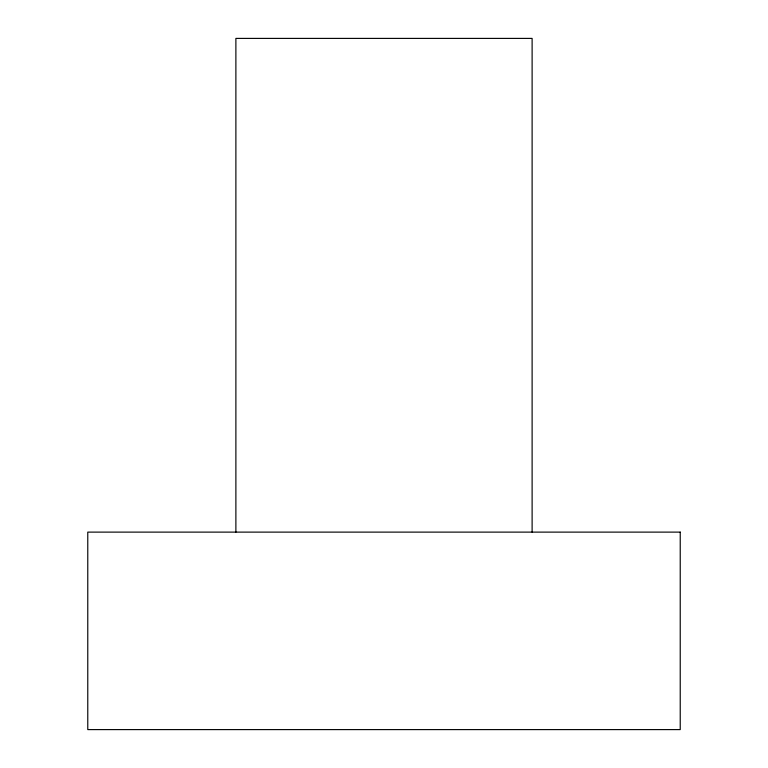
<?xml version="1.0" encoding="UTF-8"?>
<svg xmlns="http://www.w3.org/2000/svg" width="768" height="768" viewBox="0 0 768 768"><rect width="100%" height="100%" fill="white"/><g stroke="black" fill="none" stroke-linecap="round" stroke-linejoin="round"><path stroke-width="1.15" d="M532.118 532.118L532.118 38.4L235.882 38.4L235.882 532.118M680.227 532.118L87.773 532.118L87.773 729.6L680.227 729.6L680.227 532.118"/></g></svg>
